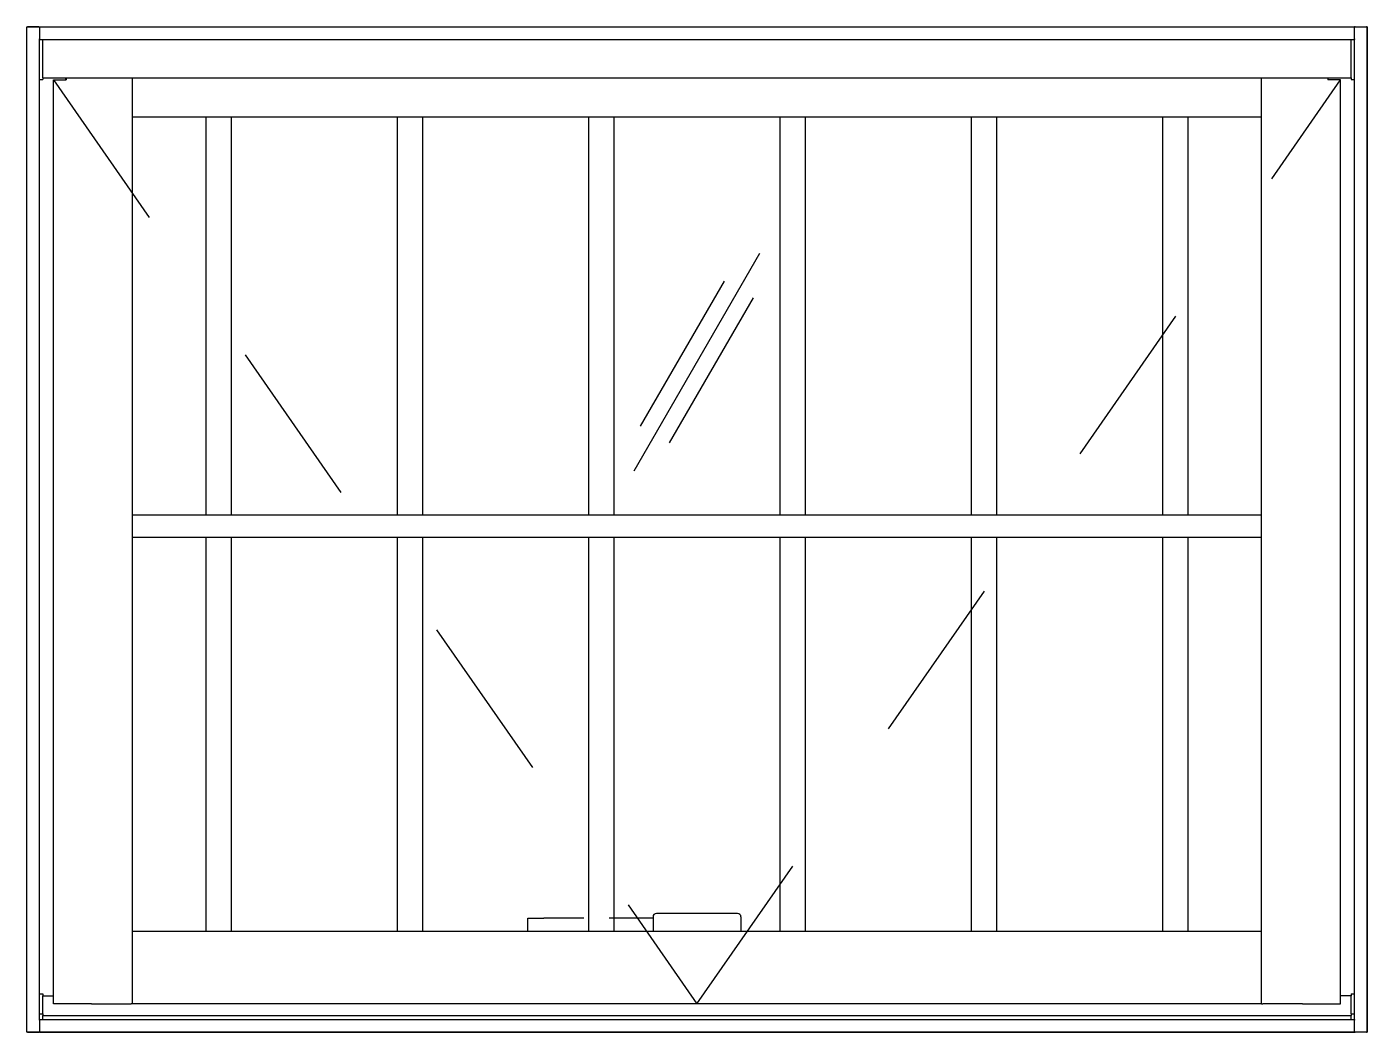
# Model space of a CAD drawing. Header units: millimetres. Extents: x 333.314 to 334.114, y 1058.958 to 1059.558.
import ezdxf

# ---------------------------------------------------------------- set-up
doc = ezdxf.new("R2010")
doc.units = ezdxf.units.MM
doc.header["$LTSCALE"] = 0.5
doc.linetypes.add('HIDDEN2', pattern=[0.1875, 0.125, -0.0625])
doc.layers.add('Gravia_Janelas', color=1, linetype='Continuous')
doc.layers.add('Gravia_Janelas_hidden2', color=1, linetype='HIDDEN2')

msp = doc.modelspace()

# ---------------------------------------------------------------- linework, layer by layer
at = {"layer": 'Gravia_Janelas'}
for p, q in [((333.31371, 1059.55798), (333.31411, 1059.55798)), ((333.31371, 1058.95798), (333.31371, 1059.55798)), ((333.32091, 1059.55798), (333.31411, 1059.55798)), ((333.32091, 1059.55798), (333.32131, 1059.55798)), ((333.32131, 1059.55758), (333.32131, 1059.55798)), ((333.32131, 1059.55798), (334.10611, 1059.55798)), ((333.32131, 1059.55758), (333.32131, 1059.55078)), ((334.10611, 1059.55798), (334.10611, 1059.55758)), ((334.10651, 1059.55798), (334.10611, 1059.55798)), ((334.10611, 1059.55078), (334.10611, 1059.55758)), ((334.10651, 1059.55798), (334.11331, 1059.55798)), ((334.11371, 1059.55798), (334.11331, 1059.55798)), ((334.11371, 1058.95798), (334.11371, 1059.55798)), ((333.32131, 1059.55038), (333.32131, 1059.55078)), ((333.32131, 1059.55038), (334.10611, 1059.55038)), ((333.32131, 1058.96558), (333.32131, 1059.55038)), ((333.32331, 1059.52748), (333.32331, 1059.55038)), ((334.10411, 1059.52748), (334.10411, 1059.55038)), ((334.10611, 1059.55078), (334.10611, 1059.55038)), ((334.10611, 1058.96558), (334.10611, 1059.55038)), ((333.32131, 1059.52648), (333.32331, 1059.52648)), ((333.32331, 1059.52748), (334.10411, 1059.52748)), ((333.32331, 1059.52748), (333.32331, 1059.52648)), ((333.32961, 1059.52628), (333.33101, 1059.52628)), ((333.32961, 1058.97498), (333.32961, 1059.52628)), ((333.33101, 1059.52628), (333.33711, 1059.52628)), ((333.33691, 1059.52628), (333.33691, 1059.52748)), ((333.33711, 1059.52748), (333.33711, 1059.52628)), ((333.37671, 1058.97498), (333.37671, 1059.52748)), ((334.05071, 1058.97498), (334.05071, 1059.52748)), ((334.09031, 1059.52748), (334.09031, 1059.52628)), ((334.09641, 1059.52628), (334.09031, 1059.52628)), ((334.09051, 1059.52628), (334.09051, 1059.52748)), ((334.09781, 1059.52628), (334.09641, 1059.52628)), ((334.09781, 1058.97498), (334.09781, 1059.52628)), ((334.10411, 1059.52748), (334.10411, 1059.52648)), ((334.10411, 1059.52648), (334.10611, 1059.52648)), ((333.37671, 1059.50428), (334.05071, 1059.50428)), ((333.42071, 1059.26658), (333.42071, 1059.50428)), ((333.43571, 1059.50428), (333.43571, 1059.26658)), ((333.53491, 1059.26658), (333.53491, 1059.50428)), ((333.54991, 1059.50428), (333.54991, 1059.26658)), ((333.64911, 1059.26658), (333.64911, 1059.50428)), ((333.66411, 1059.50428), (333.66411, 1059.26658)), ((333.76331, 1059.26658), (333.76331, 1059.50428)), ((333.77831, 1059.50428), (333.77831, 1059.26658)), ((333.87751, 1059.26658), (333.87751, 1059.50428)), ((333.89251, 1059.50428), (333.89251, 1059.26658)), ((333.99171, 1059.26658), (333.99171, 1059.50428)), ((334.00671, 1059.50428), (334.00671, 1059.26658)), ((333.67621, 1059.29303), (333.75121, 1059.42294)), ((333.68005, 1059.31968), (333.73005, 1059.40628)), ((333.69737, 1059.30968), (333.74737, 1059.39628)), ((334.05071, 1059.26658), (333.37671, 1059.26658)), ((333.37671, 1059.25338), (334.05071, 1059.25338)), ((333.42071, 1059.01798), (333.42071, 1059.25338)), ((333.43571, 1059.25338), (333.43571, 1059.01798)), ((333.53491, 1059.01798), (333.53491, 1059.25338)), ((333.54991, 1059.25338), (333.54991, 1059.01798)), ((333.64911, 1059.01798), (333.64911, 1059.25338)), ((333.66411, 1059.25338), (333.66411, 1059.01798)), ((333.76331, 1059.01798), (333.76331, 1059.25338)), ((333.77831, 1059.25338), (333.77831, 1059.01798)), ((333.87751, 1059.01798), (333.87751, 1059.25338)), ((333.89251, 1059.25338), (333.89251, 1059.01798)), ((333.99171, 1059.01798), (333.99171, 1059.25338)), ((334.00671, 1059.25338), (334.00671, 1059.01798)), ((333.61271, 1059.02598), (333.61346, 1059.02598)), ((333.61271, 1059.01798), (333.61271, 1059.02598)), ((333.61346, 1059.02598), (333.62103, 1059.02598)), ((333.62103, 1059.02598), (333.62228, 1059.02598)), ((333.62314, 1059.02598), (333.62228, 1059.02598)), ((333.62479, 1059.02598), (333.62314, 1059.02598)), ((333.64621, 1059.02598), (333.62479, 1059.02598)), ((333.68746, 1059.02598), (333.66121, 1059.02598)), ((333.68746, 1059.02678), (333.68746, 1059.01798)), ((333.73796, 1059.02878), (333.68946, 1059.02878)), ((333.73996, 1059.02678), (333.73996, 1059.01798)), ((334.05071, 1059.01798), (333.37671, 1059.01798)), ((333.32171, 1058.98078), (333.32331, 1058.98078)), ((333.32331, 1058.98078), (333.32331, 1058.97978)), ((333.32331, 1058.97978), (333.32961, 1058.97978)), ((333.32331, 1058.96898), (333.32331, 1058.97978)), ((334.10411, 1058.97978), (334.09781, 1058.97978)), ((334.10411, 1058.98078), (334.10571, 1058.98078)), ((334.10411, 1058.98078), (334.10411, 1058.97978)), ((334.10411, 1058.96898), (334.10411, 1058.97978)), ((333.32131, 1058.96898), (333.32331, 1058.96898)), ((333.32331, 1058.96898), (333.32331, 1058.96798)), ((333.33101, 1058.97498), (333.32961, 1058.97498)), ((333.35241, 1058.97498), (333.33101, 1058.97498)), ((333.35241, 1058.97498), (333.37591, 1058.97498)), ((333.37671, 1058.97498), (333.37591, 1058.97498)), ((334.05071, 1058.97498), (333.37671, 1058.97498)), ((334.05071, 1058.97498), (334.05151, 1058.97498)), ((334.07501, 1058.97498), (334.05151, 1058.97498)), ((334.07501, 1058.97498), (334.09641, 1058.97498)), ((334.09641, 1058.97498), (334.09781, 1058.97498)), ((334.10411, 1058.96898), (334.10611, 1058.96898)), ((334.10411, 1058.96898), (334.10411, 1058.96798)), ((333.32131, 1058.96518), (333.32131, 1058.96558)), ((333.32131, 1058.96558), (334.10611, 1058.96558)), ((333.32131, 1058.96518), (333.32131, 1058.95838)), ((333.32331, 1058.96798), (334.10411, 1058.96798)), ((333.32331, 1058.96558), (333.32331, 1058.96798)), ((334.10411, 1058.96558), (334.10411, 1058.96798)), ((334.10611, 1058.96558), (334.10611, 1058.96518)), ((334.10611, 1058.95838), (334.10611, 1058.96518)), ((333.31411, 1058.95798), (333.31371, 1058.95798)), ((333.31411, 1058.95798), (333.32091, 1058.95798)), ((333.32131, 1058.95798), (333.32091, 1058.95798)), ((333.32131, 1058.95798), (333.32131, 1058.95838)), ((333.32131, 1058.95798), (334.10611, 1058.95798)), ((334.10611, 1058.95838), (334.10611, 1058.95798)), ((334.10611, 1058.95798), (334.10651, 1058.95798)), ((334.11331, 1058.95798), (334.10651, 1058.95798)), ((334.11331, 1058.95798), (334.11371, 1058.95798))]:
    msp.add_line(p, q, dxfattribs=at)
at = {"layer": 'Gravia_Janelas', "color": 2}
msp.add_lwpolyline([(333.31371, 1059.55798), (334.11371, 1059.55798), (334.11371, 1058.95798), (333.31371, 1058.95798)], close=True, dxfattribs=at)
at = {"layer": 'Gravia_Janelas'}
for centre, start, end in [((333.68946, 1059.02678), 90, 180), ((333.73796, 1059.02678), 0, 90)]:
    msp.add_arc(centre, 0.002, start, end, dxfattribs=at)
at = {"layer": 'Gravia_Janelas_hidden2'}
msp.add_lwpolyline([(333.32961, 1059.52628), (333.71371, 1058.97498), (334.09781, 1059.52628)], dxfattribs=at)

doc.saveas('drawing.dxf')
